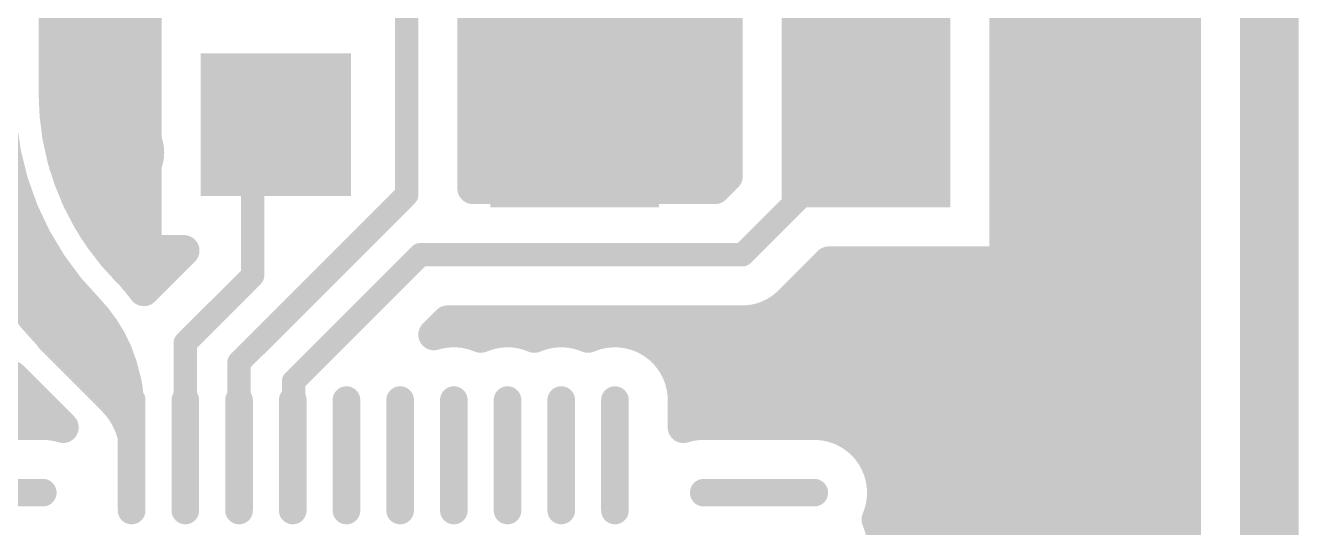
# Model space of a CAD drawing. Header units: inches. Extents: x 0 to 226, y 0 to 70.
# Drawn here: x 217.42 to 225.71, y 10.76 to 14.04 of the extents above; entities that cross this region are included whole.
import ezdxf

# ---------------------------------------------------------------- set-up
doc = ezdxf.new("R2010")
doc.units = ezdxf.units.IN
doc.layers.add('Keep-Out Layer', color=6, linetype='Continuous')
doc.layers.add('Top Layer', color=1, linetype='Continuous')

msp = doc.modelspace()

# ---------------------------------------------------------------- linework, layer by layer
at = {"layer": 'Keep-Out Layer'}
msp.add_lwpolyline([(225.52408032, -0.008415019999999999, 0.3809999999999999, 0.3809999999999999, 0), (225.52408032, 24.82168518, 0.3809999999999999, 0.3809999999999999, 0)], format="xyseb", dxfattribs=at)
at = {"layer": 'Top Layer'}
for points in [[(221.93124016, 12.99200602, 0.2032, 0.2032, 0), (221.93124016, 18.49805038, 0.2032, 0.2032, 0)], [(223.96324016, 0.53768498, 0.2032, 0.2032, 0), (223.96324016, 18.49805038, 0.2032, 0.2032, 0)], [(224.16644016, 0.53768498, 0.2032, 0.2032, 0), (224.16644016, 18.49805038, 0.2032, 0.2032, 0)], [(224.36964016, 0.53768498, 0.2032, 0.2032, 0), (224.36964016, 18.49805038, 0.2032, 0.2032, 0)], [(224.57284016, 0.53768498, 0.2032, 0.2032, 0), (224.57284016, 18.49805038, 0.2032, 0.2032, 0)], [(224.77604016, 0.53768498, 0.2032, 0.2032, 0), (224.77604016, 18.49805038, 0.2032, 0.2032, 0)], [(224.97798032, 0.53768498, 0.2032, 0.2032, 0), (224.97798032, 18.49805038, 0.2032, 0.2032, 0)], [(217.60462448, 13.59104724, 0.2032, 0.2032, 0), (217.60462448, 18.24406054, 0.2032, 0.2032, 0)], [(217.66404016, 13.1531487, 0.2032, 0.2032, 0), (217.66404016, 18.24406054, 0.2032, 0.2032, 0)], [(217.86724016, 12.69987554, 0.2032, 0.2032, 0), (217.86724016, 18.24406054, 0.2032, 0.2032, 0)], [(218.07044016, 12.44473254, 0.2032, 0.2032, 0), (218.07044016, 18.24406054, 0.2032, 0.2032, 0)], [(221.72804016, 12.97211528, 0.2032, 0.2032, 0), (221.72804016, 15.07214664, 0.2032, 0.2032, 0)], [(221.52484016, 12.97211528, 0.2032, 0.2032, 0), (221.52484016, 14.86894664, 0.2032, 0.2032, 0)], [(220.71204016, 12.97211528, 0.2032, 0.2032, 0), (220.71204016, 14.7900263, 0.2032, 0.2032, 0)], [(220.91524016, 12.97211528, 0.2032, 0.2032, 0), (220.91524016, 14.79303874, 0.2032, 0.2032, 0)], [(221.11844016, 12.97211528, 0.2032, 0.2032, 0), (221.11844016, 14.79303874, 0.2032, 0.2032, 0)], [(221.32164016, 12.97211528, 0.2032, 0.2032, 0), (221.32164016, 14.79303874, 0.2032, 0.2032, 0)], [(220.50884016, 12.97211528, 0.2032, 0.2032, 0), (220.50884016, 14.5868263, 0.2032, 0.2032, 0)], [(219.9018208, 12.93094188, 0.1524, 0.1524, 0), (219.9018208, 14.59046358, 0.1524, 0.1524, 0)], [(221.99052884, 13.0512947, 0.2032, 0.2032, 0), (221.99052884, 14.50424074, 0.2032, 0.2032, 0)], [(223.80173172, 12.49303826, 0.2032, 0.2032, 0), (223.80173172, 14.50424074, 0.2032, 0.2032, 0)], [(220.3336208, 12.97211528, 0.2032, 0.2032, 0), (220.3336208, 14.41160694, 0.2032, 0.2032, 0)], [(218.20254556, 12.56723928, 0.2032, 0.2032, 0), (218.20254556, 14.20843996, 0.2032, 0.2032, 0)], [(217.60462448, 13.93366784, 0.2032, 0.2032, 0), (218.20254556, 13.93366784, 0.2032, 0.2032, 0)], [(220.3336208, 13.93366784, 0.2032, 0.2032, 0), (221.99052884, 13.93366784, 0.2032, 0.2032, 0)], [(223.80173172, 13.93366784, 0.2032, 0.2032, 0), (224.97798032, 13.93366784, 0.2032, 0.2032, 0)], [(217.72674768, 12.06979552, 0.508, 0.508, -0.198912367379658), (217.09662448, 13.59104724, 0.508, 0.508, 0)], [(217.60462448, 13.73046784, 0.2032, 0.2032, 0), (218.20254556, 13.73046784, 0.2032, 0.2032, 0)], [(220.3336208, 13.73046784, 0.2032, 0.2032, 0), (221.99052884, 13.73046784, 0.2032, 0.2032, 0)], [(223.80173172, 13.73046784, 0.2032, 0.2032, 0), (224.97798032, 13.73046784, 0.2032, 0.2032, 0)], [(218.08595702, 12.42900486, 0.2032, 0.2032, -0.198912367379658), (217.60462448, 13.59104724, 0.2032, 0.2032, 0)], [(217.60586146, 13.52726784, 0.2032, 0.2032, 0), (218.20254556, 13.52726784, 0.2032, 0.2032, 0)], [(220.3336208, 13.52726784, 0.2032, 0.2032, 0), (221.99052884, 13.52726784, 0.2032, 0.2032, 0)], [(223.80173172, 13.52726784, 0.2032, 0.2032, 0), (224.97798032, 13.52726784, 0.2032, 0.2032, 0)], [(217.62645578, 13.32406784, 0.2032, 0.2032, 0), (218.20254556, 13.32406784, 0.2032, 0.2032, 0)], [(218.89722032, 13.10991282, 0.1524, 0.1524, 0), (219.14827392, 13.36096642, 0.1524, 0.1524, 0)], [(220.3336208, 13.32406784, 0.2032, 0.2032, 0), (221.99052884, 13.32406784, 0.2032, 0.2032, 0)], [(222.09020606, 12.54031528, 0.1524, 0.1524, 0), (222.89613028, 13.3462395, 0.1524, 0.1524, 0)], [(222.89613028, 13.3462395, 0.1524, 0.1524, 0), (222.89613536, 13.3462395, 0.1524, 0.1524, 0)], [(223.80173172, 13.32406784, 0.2032, 0.2032, 0), (224.97798032, 13.32406784, 0.2032, 0.2032, 0)], [(217.67332132, 13.12086784, 0.2032, 0.2032, 0), (218.20254556, 13.12086784, 0.2032, 0.2032, 0)], [(220.3336208, 13.12086784, 0.2032, 0.2032, 0), (221.99052884, 13.12086784, 0.2032, 0.2032, 0)], [(223.80173172, 13.12086784, 0.2032, 0.2032, 0), (224.97798032, 13.12086784, 0.2032, 0.2032, 0)], [(218.89722032, 12.40395792, 0.1524, 0.1524, 0), (218.89722032, 13.10991282, 0.1524, 0.1524, 0)], [(221.91134942, 12.97211528, 0.2032, 0.2032, 0), (221.99052884, 13.0512947, 0.2032, 0.2032, 0)], [(220.3336208, 12.97211528, 0.2032, 0.2032, 0), (221.91134942, 12.97211528, 0.2032, 0.2032, 0)], [(217.74891934, 12.91766784, 0.2032, 0.2032, 0), (218.20254556, 12.91766784, 0.2032, 0.2032, 0)], [(218.80920932, 11.8383304, 0.1524, 0.1524, 0), (219.9018208, 12.93094188, 0.1524, 0.1524, 0)], [(223.80173172, 12.91766784, 0.2032, 0.2032, 0), (224.97798032, 12.91766784, 0.2032, 0.2032, 0)], [(217.85793106, 12.71446784, 0.2032, 0.2032, 0), (218.20254556, 12.71446784, 0.2032, 0.2032, 0)], [(223.80173172, 12.71446784, 0.2032, 0.2032, 0), (224.97798032, 12.71446784, 0.2032, 0.2032, 0)], [(218.00914488, 12.51126784, 0.2032, 0.2032, 0), (218.3938736, 12.51126784, 0.2032, 0.2032, 0)], [(218.18922834, 12.30662258, 0.2032, 0.2032, 0), (218.44984504, 12.56723928, 0.2032, 0.2032, 0)], [(218.20254556, 12.56723928, 0.2032, 0.2032, 0), (218.44984504, 12.56723928, 0.2032, 0.2032, 0)], [(218.27364016, 12.3910344, 0.2032, 0.2032, 0), (218.27364016, 12.56723928, 0.2032, 0.2032, 0)], [(219.16448674, 11.71504388, 0.1524, 0.1524, 0), (219.98975814, 12.54031528, 0.1524, 0.1524, 0)], [(219.98975814, 12.54031528, 0.1524, 0.1524, 0), (222.09020606, 12.54031528, 0.1524, 0.1524, 0)], [(223.80173172, 12.51126784, 0.2032, 0.2032, 0), (224.97798032, 12.51126784, 0.2032, 0.2032, 0)], [(222.39602206, 12.23547464, 0.2032, 0.2032, 0), (222.65358568, 12.49303826, 0.2032, 0.2032, 0)], [(222.65358568, 12.49303826, 0.2032, 0.2032, 0), (223.80173172, 12.49303826, 0.2032, 0.2032, 0)], [(222.74404016, 11.39415298, 0.2032, 0.2032, 0), (222.74404016, 12.49303826, 0.2032, 0.2032, 0)], [(222.94724016, 11.20643428, 0.2032, 0.2032, 0), (222.94724016, 12.49303826, 0.2032, 0.2032, 0)], [(223.15044016, 0.53768498, 0.2032, 0.2032, 0), (223.15044016, 12.49303826, 0.2032, 0.2032, 0)], [(223.35364016, 0.53768498, 0.2032, 0.2032, 0), (223.35364016, 12.49303826, 0.2032, 0.2032, 0)], [(223.55684016, 0.53768498, 0.2032, 0.2032, 0), (223.55684016, 12.49303826, 0.2032, 0.2032, 0)], [(223.76004016, 0.53768498, 0.2032, 0.2032, 0), (223.76004016, 12.49303826, 0.2032, 0.2032, 0)], [(218.1161246, 12.39605852, 0.2032, 0.2032, -0.02282802646741167), (218.18922834, 12.30662258, 0.2032, 0.2032, 0)], [(218.45921002, 11.96594762, 0.1524, 0.1524, 0), (218.89722032, 12.40395792, 0.1524, 0.1524, 0)], [(222.54084016, 11.43475234, 0.2032, 0.2032, 0), (222.54084016, 12.38029274, 0.2032, 0.2032, 0)], [(222.46861526, 12.30806784, 0.2032, 0.2032, 0), (224.97798032, 12.30806784, 0.2032, 0.2032, 0)], [(217.83521584, 12.21265274, 0.1524, 0.1524, -0.1446166407313684), (218.08847924, 11.7470174, 0.1524, 0.1524, 0)], [(222.39602206, 12.23547464, 0.2032, 0.2032, -0.1993267855441518), (222.09020606, 12.10851528, 0.2032, 0.2032, 0)], [(222.39553438, 12.23498696, 0.2032, 0.2032, -0.198912367379658), (222.09020606, 12.10851528, 0.2032, 0.2032, 0)], [(222.33764016, 11.43475234, 0.2032, 0.2032, 0), (222.33764016, 12.18643994, 0.2032, 0.2032, 0)], [(220.07915344, 12.01905394, 0.2032, 0.2032, 0), (220.16861478, 12.10851528, 0.2032, 0.2032, 0)], [(220.16496734, 12.10486784, 0.2032, 0.2032, 0), (224.97798032, 12.10486784, 0.2032, 0.2032, 0)], [(220.16861478, 12.10851528, 0.2032, 0.2032, 0), (222.09020606, 12.10851528, 0.2032, 0.2032, 0)], [(220.30564016, 12.02789568, 0.2032, 0.2032, 0), (220.30564016, 12.10851528, 0.2032, 0.2032, 0)], [(220.71204016, 12.01142378, 0.2032, 0.2032, 0), (220.71204016, 12.10851528, 0.2032, 0.2032, 0)], [(221.11844016, 12.01563764, 0.2032, 0.2032, 0), (221.11844016, 12.10851528, 0.2032, 0.2032, 0)], [(221.52484016, 11.95062126, 0.2032, 0.2032, 0), (221.52484016, 12.10851528, 0.2032, 0.2032, 0)], [(221.72804016, 11.4209195, 0.2032, 0.2032, 0), (221.72804016, 12.10851528, 0.2032, 0.2032, 0)], [(221.93124016, 11.43475234, 0.2032, 0.2032, 0), (221.93124016, 12.10851528, 0.2032, 0.2032, 0)], [(222.13444016, 11.43475234, 0.2032, 0.2032, 0), (222.13444016, 12.11078604, 0.2032, 0.2032, 0)], [(220.07915344, 12.01905394, 0.2032, 0.2032, -0.176749268592899), (220.38420744, 12.00265316, 0.2032, 0.2032, 0)], [(220.38420744, 12.00265316, 0.2032, 0.2032, -0.2045827865795275), (220.7342042, 12.00265316, 0.2032, 0.2032, 0)], [(220.7342042, 12.00265316, 0.2032, 0.2032, -0.2045827865795275), (221.08420604, 12.00265316, 0.2032, 0.2032, 0)], [(221.08420604, 12.00265316, 0.2032, 0.2032, -0.5380189141260412), (221.70480424, 11.59285464, 0.2032, 0.2032, 0)], [(217.5630904, 11.98109364, 0.1524, 0.1524, 0), (217.96629, 11.57789404, 0.1524, 0.1524, 0)], [(217.7878423, 12.0087009, 0.1524, 0.1524, -0.198912367379658), (218.10921072, 11.23285282, 0.1524, 0.1524, 0)], [(218.45921002, 11.23285282, 0.1524, 0.1524, 0), (218.45921002, 11.96594762, 0.1524, 0.1524, 0)], [(217.97119728, 11.9419878, 0.1524, 0.1524, -0.1225278684369843), (218.08848178, 11.7470174, 0.1524, 0.1524, 0)], [(221.5804433, 11.90166784, 0.2032, 0.2032, 0), (224.97798032, 11.90166784, 0.2032, 0.2032, 0)], [(217.7772632, 11.87137326, 0.1524, 0.1524, 0), (217.89243188, 11.75620458, 0.1524, 0.1524, 0)], [(218.80920932, 11.23285282, 0.1524, 0.1524, 0), (218.80920932, 11.8383304, 0.1524, 0.1524, 0)], [(206.62967056, 11.69846784, 0.2032, 0.2032, 0), (217.37874228, 11.69846784, 0.2032, 0.2032, 0)], [(217.32960344, 11.74760668, 0.2032, 0.2032, 0), (217.66257204, 11.41463808, 0.2032, 0.2032, 0)], [(217.89243188, 11.75620712, 0.1524, 0.1524, -0.198912367379658), (218.10921072, 11.23285282, 0.1524, 0.1524, 0)], [(218.08847924, 11.7470174, 0.1524, 0.1524, -0.05277752630160443), (218.10921072, 11.5511707, 0.1524, 0.1524, 0)], [(218.08848178, 11.7470174, 0.1524, 0.1524, -0.07456712595385753), (218.10921072, 11.60879314, 0.1524, 0.1524, 0)], [(219.16448674, 11.23813094, 0.1524, 0.1524, 0), (219.16448674, 11.71504388, 0.1524, 0.1524, 0)], [(221.69210678, 11.69846784, 0.2032, 0.2032, 0), (224.97798032, 11.69846784, 0.2032, 0.2032, 0)], [(217.46084016, 11.43475234, 0.2032, 0.2032, 0), (217.46084016, 11.61636996, 0.2032, 0.2032, 0)], [(217.96629, 11.57789404, 0.1524, 0.1524, -0.198912367379658), (218.10921072, 11.23285282, 0.1524, 0.1524, 0)], [(218.10921072, 10.87285354, 0.17999964, 0.17999964, 0), (218.10921072, 11.5928521, 0.17999964, 0.17999964, 0)], [(218.10921072, 11.5511707, 0.1524, 0.1524, 0), (218.10921072, 11.60879314, 0.1524, 0.1524, 0)], [(218.10921072, 11.23285282, 0.1524, 0.1524, 0), (218.10921072, 11.5511707, 0.1524, 0.1524, 0)], [(218.45921002, 10.87285354, 0.17999964, 0.17999964, 0), (218.45921002, 11.5928521, 0.17999964, 0.17999964, 0)], [(218.80920932, 10.87285354, 0.17999964, 0.17999964, 0), (218.80920932, 11.5928521, 0.17999964, 0.17999964, 0)], [(219.15920862, 10.87285354, 0.17999964, 0.17999964, 0), (219.15920862, 11.5928521, 0.17999964, 0.17999964, 0)], [(219.50920792, 10.87285354, 0.17999964, 0.17999964, 0), (219.50920792, 11.5928521, 0.17999964, 0.17999964, 0)], [(219.85920722, 10.87285354, 0.17999964, 0.17999964, 0), (219.85920722, 11.5928521, 0.17999964, 0.17999964, 0)], [(220.20920652, 10.87285354, 0.17999964, 0.17999964, 0), (220.20920652, 11.5928521, 0.17999964, 0.17999964, 0)], [(220.55920582, 10.87285354, 0.17999964, 0.17999964, 0), (220.55920582, 11.5928521, 0.17999964, 0.17999964, 0)], [(220.90920512, 10.87285354, 0.17999964, 0.17999964, 0), (220.90920512, 11.5928521, 0.17999964, 0.17999964, 0)], [(221.25920442, 10.87285354, 0.17999964, 0.17999964, 0), (221.25920442, 11.5928521, 0.17999964, 0.17999964, 0)], [(221.70480424, 11.4143155, 0.2032, 0.2032, 0), (221.70480424, 11.59285464, 0.2032, 0.2032, 0)], [(216.00881106, 11.49526784, 0.2032, 0.2032, 0), (217.58194228, 11.49526784, 0.2032, 0.2032, 0)], [(217.2725398, 11.43475234, 0.2032, 0.2032, 0), (217.53020502, 11.43475234, 0.2032, 0.2032, 0)], [(217.53020502, 11.43475234, 0.2032, 0.2032, -0.07554437302422545), (217.66257204, 11.41463808, 0.2032, 0.2032, 0)], [(221.70480424, 11.49526784, 0.2032, 0.2032, 0), (224.97798032, 11.49526784, 0.2032, 0.2032, 0)], [(221.70480424, 11.4143155, 0.2032, 0.2032, -0.07615422015174254), (221.8382025, 11.43475234, 0.2032, 0.2032, 0)], [(221.8382025, 11.43475234, 0.2032, 0.2032, 0), (222.55820614, 11.43475234, 0.2032, 0.2032, 0)], [(222.55820614, 11.43475234, 0.2032, 0.2032, -0.4142135623730951), (223.00380596, 10.98915252, 0.2032, 0.2032, 0)], [(222.88501016, 11.29206784, 0.2032, 0.2032, 0), (224.97798032, 11.29206784, 0.2032, 0.2032, 0)], [(219.15920862, 11.23285282, 0.1524, 0.1524, 0), (219.16448674, 11.23813094, 0.1524, 0.1524, 0)], [(222.9925055, 11.08886784, 0.2032, 0.2032, 0), (224.97798032, 11.08886784, 0.2032, 0.2032, 0)], [(217.53020248, 10.98915252, 0.17999964, 0.17999964, 0), (216.81020392, 10.98915252, 0.17999964, 0.17999964, 0)], [(221.83820504, 10.98915252, 0.17999964, 0.17999964, 0), (222.5582036, 10.98915252, 0.17999964, 0.17999964, 0)], [(223.00380596, 10.98915252, 0.2032, 0.2032, -0.1012428938695137), (222.96800466, 10.8141516, 0.2032, 0.2032, 0)], [(222.99162412, 10.88566784, 0.2032, 0.2032, 0), (224.97798032, 10.88566784, 0.2032, 0.2032, 0)], [(222.96800466, 10.8141516, 0.2032, 0.2032, -0.1012428938695139), (223.00380596, 10.63915322, 0.2032, 0.2032, 0)], [(223.00169522, 10.68246784, 0.2032, 0.2032, 0), (224.97798032, 10.68246784, 0.2032, 0.2032, 0)]]:
    msp.add_lwpolyline(points, format="xyseb", dxfattribs=at)
for points in [[(217.8134328, 14.02776214, 0.3048, 0.3048, 1), (218.1182328, 14.02776214, 0.3048, 0.3048, 1)], [(218.15174556, 14.13686784, 0.1016, 0.1016, 1), (218.25334556, 14.13686784, 0.1016, 0.1016, 1)], [(221.93972884, 14.13686784, 0.1016, 0.1016, 1), (222.04132884, 14.13686784, 0.1016, 0.1016, 1)], [(224.92718032, 14.13686784, 0.1016, 0.1016, 1), (225.02878032, 14.13686784, 0.1016, 0.1016, 1)], [(217.55382448, 13.93366784, 0.1016, 0.1016, 1), (217.65542448, 13.93366784, 0.1016, 0.1016, 1)], [(218.15174556, 13.93366784, 0.1016, 0.1016, 1), (218.25334556, 13.93366784, 0.1016, 0.1016, 1)], [(220.2828208, 13.93366784, 0.1016, 0.1016, 1), (220.3844208, 13.93366784, 0.1016, 0.1016, 1)], [(221.93972884, 13.93366784, 0.1016, 0.1016, 1), (222.04132884, 13.93366784, 0.1016, 0.1016, 1)], [(223.75093172, 13.93366784, 0.1016, 0.1016, 1), (223.85253172, 13.93366784, 0.1016, 0.1016, 1)], [(224.92718032, 13.93366784, 0.1016, 0.1016, 1), (225.02878032, 13.93366784, 0.1016, 0.1016, 1)], [(217.55382448, 13.73046784, 0.1016, 0.1016, 1), (217.65542448, 13.73046784, 0.1016, 0.1016, 1)], [(218.15174556, 13.73046784, 0.1016, 0.1016, 1), (218.25334556, 13.73046784, 0.1016, 0.1016, 1)], [(220.2828208, 13.73046784, 0.1016, 0.1016, 1), (220.3844208, 13.73046784, 0.1016, 0.1016, 1)], [(221.93972884, 13.73046784, 0.1016, 0.1016, 1), (222.04132884, 13.73046784, 0.1016, 0.1016, 1)], [(223.75093172, 13.73046784, 0.1016, 0.1016, 1), (223.85253172, 13.73046784, 0.1016, 0.1016, 1)], [(224.92718032, 13.73046784, 0.1016, 0.1016, 1), (225.02878032, 13.73046784, 0.1016, 0.1016, 1)], [(217.55382448, 13.59104724, 0.1016, 0.1016, 1), (217.65542448, 13.59104724, 0.1016, 0.1016, 1)], [(217.55382448, 13.59104724, 0.1016, 0.1016, 1), (217.65542448, 13.59104724, 0.1016, 0.1016, 1)], [(217.55506146, 13.52726784, 0.1016, 0.1016, 1), (217.65666146, 13.52726784, 0.1016, 0.1016, 1)], [(218.15174556, 13.52726784, 0.1016, 0.1016, 1), (218.25334556, 13.52726784, 0.1016, 0.1016, 1)], [(220.2828208, 13.52726784, 0.1016, 0.1016, 1), (220.3844208, 13.52726784, 0.1016, 0.1016, 1)], [(221.93972884, 13.52726784, 0.1016, 0.1016, 1), (222.04132884, 13.52726784, 0.1016, 0.1016, 1)], [(223.75093172, 13.52726784, 0.1016, 0.1016, 1), (223.85253172, 13.52726784, 0.1016, 0.1016, 1)], [(224.92718032, 13.52726784, 0.1016, 0.1016, 1), (225.02878032, 13.52726784, 0.1016, 0.1016, 1)], [(223.93054528, 13.29599322, 0.3048, 0.3048, 1), (224.23534528, 13.29599322, 0.3048, 0.3048, 1)], [(217.8642328, 13.20684684, 0.3048, 0.3048, 1), (218.1690328, 13.20684684, 0.3048, 0.3048, 1)], [(217.57565578, 13.32406784, 0.1016, 0.1016, 1), (217.67725578, 13.32406784, 0.1016, 0.1016, 1)], [(218.15174556, 13.32406784, 0.1016, 0.1016, 1), (218.25334556, 13.32406784, 0.1016, 0.1016, 1)], [(219.11017392, 13.36096642, 0.0762, 0.0762, 1), (219.18637392, 13.36096642, 0.0762, 0.0762, 1)], [(220.2828208, 13.32406784, 0.1016, 0.1016, 1), (220.3844208, 13.32406784, 0.1016, 0.1016, 1)], [(221.93972884, 13.32406784, 0.1016, 0.1016, 1), (222.04132884, 13.32406784, 0.1016, 0.1016, 1)], [(222.85803028, 13.3462395, 0.0762, 0.0762, 1), (222.93423028, 13.3462395, 0.0762, 0.0762, 1)], [(222.85803028, 13.3462395, 0.0762, 0.0762, 1), (222.93423028, 13.3462395, 0.0762, 0.0762, 1)], [(222.85803536, 13.3462395, 0.0762, 0.0762, 1), (222.93423536, 13.3462395, 0.0762, 0.0762, 1)], [(223.75093172, 13.32406784, 0.1016, 0.1016, 1), (223.85253172, 13.32406784, 0.1016, 0.1016, 1)], [(224.92718032, 13.32406784, 0.1016, 0.1016, 1), (225.02878032, 13.32406784, 0.1016, 0.1016, 1)], [(217.61324016, 13.1531487, 0.1016, 0.1016, 1), (217.71484016, 13.1531487, 0.1016, 0.1016, 1)], [(217.62252132, 13.12086784, 0.1016, 0.1016, 1), (217.72412132, 13.12086784, 0.1016, 0.1016, 1)], [(218.15174556, 13.12086784, 0.1016, 0.1016, 1), (218.25334556, 13.12086784, 0.1016, 0.1016, 1)], [(220.2828208, 13.12086784, 0.1016, 0.1016, 1), (220.3844208, 13.12086784, 0.1016, 0.1016, 1)], [(221.93972884, 13.12086784, 0.1016, 0.1016, 1), (222.04132884, 13.12086784, 0.1016, 0.1016, 1)], [(223.75093172, 13.12086784, 0.1016, 0.1016, 1), (223.85253172, 13.12086784, 0.1016, 0.1016, 1)], [(224.92718032, 13.12086784, 0.1016, 0.1016, 1), (225.02878032, 13.12086784, 0.1016, 0.1016, 1)], [(218.85912032, 13.10991282, 0.0762, 0.0762, 1), (218.93532032, 13.10991282, 0.0762, 0.0762, 1)], [(218.85912032, 13.10991282, 0.0762, 0.0762, 1), (218.93532032, 13.10991282, 0.0762, 0.0762, 1)], [(221.93972884, 13.0512947, 0.1016, 0.1016, 1), (222.04132884, 13.0512947, 0.1016, 0.1016, 1)], [(221.93972884, 13.0512947, 0.1016, 0.1016, 1), (222.04132884, 13.0512947, 0.1016, 0.1016, 1)], [(220.2828208, 12.97211528, 0.1016, 0.1016, 1), (220.3844208, 12.97211528, 0.1016, 0.1016, 1)], [(220.2828208, 12.97211528, 0.1016, 0.1016, 1), (220.3844208, 12.97211528, 0.1016, 0.1016, 1)], [(220.45804016, 12.97211528, 0.1016, 0.1016, 1), (220.55964016, 12.97211528, 0.1016, 0.1016, 1)], [(220.66124016, 12.97211528, 0.1016, 0.1016, 1), (220.76284016, 12.97211528, 0.1016, 0.1016, 1)], [(220.86444016, 12.97211528, 0.1016, 0.1016, 1), (220.96604016, 12.97211528, 0.1016, 0.1016, 1)], [(221.06764016, 12.97211528, 0.1016, 0.1016, 1), (221.16924016, 12.97211528, 0.1016, 0.1016, 1)], [(221.27084016, 12.97211528, 0.1016, 0.1016, 1), (221.37244016, 12.97211528, 0.1016, 0.1016, 1)], [(221.47404016, 12.97211528, 0.1016, 0.1016, 1), (221.57564016, 12.97211528, 0.1016, 0.1016, 1)], [(221.67724016, 12.97211528, 0.1016, 0.1016, 1), (221.77884016, 12.97211528, 0.1016, 0.1016, 1)], [(221.86054942, 12.97211528, 0.1016, 0.1016, 1), (221.96214942, 12.97211528, 0.1016, 0.1016, 1)], [(221.86054942, 12.97211528, 0.1016, 0.1016, 1), (221.96214942, 12.97211528, 0.1016, 0.1016, 1)], [(221.88044016, 12.99200602, 0.1016, 0.1016, 1), (221.98204016, 12.99200602, 0.1016, 0.1016, 1)], [(217.69811934, 12.91766784, 0.1016, 0.1016, 1), (217.79971934, 12.91766784, 0.1016, 0.1016, 1)], [(218.15174556, 12.91766784, 0.1016, 0.1016, 1), (218.25334556, 12.91766784, 0.1016, 0.1016, 1)], [(219.8637208, 12.93094188, 0.0762, 0.0762, 1), (219.9399208, 12.93094188, 0.0762, 0.0762, 1)], [(219.8637208, 12.93094188, 0.0762, 0.0762, 1), (219.9399208, 12.93094188, 0.0762, 0.0762, 1)], [(223.75093172, 12.91766784, 0.1016, 0.1016, 1), (223.85253172, 12.91766784, 0.1016, 0.1016, 1)], [(224.92718032, 12.91766784, 0.1016, 0.1016, 1), (225.02878032, 12.91766784, 0.1016, 0.1016, 1)], [(217.80713106, 12.71446784, 0.1016, 0.1016, 1), (217.90873106, 12.71446784, 0.1016, 0.1016, 1)], [(217.81644016, 12.69987554, 0.1016, 0.1016, 1), (217.91804016, 12.69987554, 0.1016, 0.1016, 1)], [(218.15174556, 12.71446784, 0.1016, 0.1016, 1), (218.25334556, 12.71446784, 0.1016, 0.1016, 1)], [(223.75093172, 12.71446784, 0.1016, 0.1016, 1), (223.85253172, 12.71446784, 0.1016, 0.1016, 1)], [(224.92718032, 12.71446784, 0.1016, 0.1016, 1), (225.02878032, 12.71446784, 0.1016, 0.1016, 1)], [(217.95834488, 12.51126784, 0.1016, 0.1016, 1), (218.05994488, 12.51126784, 0.1016, 0.1016, 1)], [(218.15174556, 12.56723928, 0.1016, 0.1016, 1), (218.25334556, 12.56723928, 0.1016, 0.1016, 1)], [(218.15174556, 12.56723928, 0.1016, 0.1016, 1), (218.25334556, 12.56723928, 0.1016, 0.1016, 1)], [(218.22284016, 12.56723928, 0.1016, 0.1016, 1), (218.32444016, 12.56723928, 0.1016, 0.1016, 1)], [(218.3430736, 12.51126784, 0.1016, 0.1016, 1), (218.4446736, 12.51126784, 0.1016, 0.1016, 1)], [(218.39904504, 12.56723928, 0.1016, 0.1016, 1), (218.50064504, 12.56723928, 0.1016, 0.1016, 1)], [(218.39904504, 12.56723928, 0.1016, 0.1016, 1), (218.50064504, 12.56723928, 0.1016, 0.1016, 1)], [(219.95165814, 12.54031528, 0.0762, 0.0762, 1), (220.02785814, 12.54031528, 0.0762, 0.0762, 1)], [(219.95165814, 12.54031528, 0.0762, 0.0762, 1), (220.02785814, 12.54031528, 0.0762, 0.0762, 1)], [(222.05210606, 12.54031528, 0.0762, 0.0762, 1), (222.12830606, 12.54031528, 0.0762, 0.0762, 1)], [(222.05210606, 12.54031528, 0.0762, 0.0762, 1), (222.12830606, 12.54031528, 0.0762, 0.0762, 1)], [(223.75093172, 12.51126784, 0.1016, 0.1016, 1), (223.85253172, 12.51126784, 0.1016, 0.1016, 1)], [(224.92718032, 12.51126784, 0.1016, 0.1016, 1), (225.02878032, 12.51126784, 0.1016, 0.1016, 1)], [(218.01964016, 12.44473254, 0.1016, 0.1016, 1), (218.12124016, 12.44473254, 0.1016, 0.1016, 1)], [(218.03515702, 12.42900486, 0.1016, 0.1016, 1), (218.13675702, 12.42900486, 0.1016, 0.1016, 1)], [(222.60278568, 12.49303826, 0.1016, 0.1016, 1), (222.70438568, 12.49303826, 0.1016, 0.1016, 1)], [(222.60278568, 12.49303826, 0.1016, 0.1016, 1), (222.70438568, 12.49303826, 0.1016, 0.1016, 1)], [(222.69324016, 12.49303826, 0.1016, 0.1016, 1), (222.79484016, 12.49303826, 0.1016, 0.1016, 1)], [(222.89644016, 12.49303826, 0.1016, 0.1016, 1), (222.99804016, 12.49303826, 0.1016, 0.1016, 1)], [(223.09964016, 12.49303826, 0.1016, 0.1016, 1), (223.20124016, 12.49303826, 0.1016, 0.1016, 1)], [(223.30284016, 12.49303826, 0.1016, 0.1016, 1), (223.40444016, 12.49303826, 0.1016, 0.1016, 1)], [(223.50604016, 12.49303826, 0.1016, 0.1016, 1), (223.60764016, 12.49303826, 0.1016, 0.1016, 1)], [(223.70924016, 12.49303826, 0.1016, 0.1016, 1), (223.81084016, 12.49303826, 0.1016, 0.1016, 1)], [(223.75093172, 12.49303826, 0.1016, 0.1016, 1), (223.85253172, 12.49303826, 0.1016, 0.1016, 1)], [(223.75093172, 12.49303826, 0.1016, 0.1016, 1), (223.85253172, 12.49303826, 0.1016, 0.1016, 1)], [(218.0653246, 12.39605852, 0.1016, 0.1016, 1), (218.1669246, 12.39605852, 0.1016, 0.1016, 1)], [(218.22284016, 12.3910344, 0.1016, 0.1016, 1), (218.32444016, 12.3910344, 0.1016, 0.1016, 1)], [(218.85912032, 12.40395792, 0.0762, 0.0762, 1), (218.93532032, 12.40395792, 0.0762, 0.0762, 1)], [(218.85912032, 12.40395792, 0.0762, 0.0762, 1), (218.93532032, 12.40395792, 0.0762, 0.0762, 1)], [(222.49004016, 12.38029274, 0.1016, 0.1016, 1), (222.59164016, 12.38029274, 0.1016, 0.1016, 1)], [(218.13842834, 12.30662258, 0.1016, 0.1016, 1), (218.24002834, 12.30662258, 0.1016, 0.1016, 1)], [(218.13842834, 12.30662258, 0.1016, 0.1016, 1), (218.24002834, 12.30662258, 0.1016, 0.1016, 1)], [(222.41781526, 12.30806784, 0.1016, 0.1016, 1), (222.51941526, 12.30806784, 0.1016, 0.1016, 1)], [(224.92718032, 12.30806784, 0.1016, 0.1016, 1), (225.02878032, 12.30806784, 0.1016, 0.1016, 1)], [(217.59974768, 12.06979552, 0.254, 0.254, 1), (217.85374768, 12.06979552, 0.254, 0.254, 1)], [(217.79711584, 12.21265274, 0.0762, 0.0762, 1), (217.87331584, 12.21265274, 0.0762, 0.0762, 1)], [(222.28684016, 12.18643994, 0.1016, 0.1016, 1), (222.38844016, 12.18643994, 0.1016, 0.1016, 1)], [(222.34473438, 12.23498696, 0.1016, 0.1016, 1), (222.44633438, 12.23498696, 0.1016, 0.1016, 1)], [(222.34522206, 12.23547464, 0.1016, 0.1016, 1), (222.44682206, 12.23547464, 0.1016, 0.1016, 1)], [(222.34522206, 12.23547464, 0.1016, 0.1016, 1), (222.44682206, 12.23547464, 0.1016, 0.1016, 1)], [(224.32601312, 11.99596788, 0.3048, 0.3048, 1), (224.63081312, 11.99596788, 0.3048, 0.3048, 1)], [(220.11416734, 12.10486784, 0.1016, 0.1016, 1), (220.21576734, 12.10486784, 0.1016, 0.1016, 1)], [(220.11781478, 12.10851528, 0.1016, 0.1016, 1), (220.21941478, 12.10851528, 0.1016, 0.1016, 1)], [(220.11781478, 12.10851528, 0.1016, 0.1016, 1), (220.21941478, 12.10851528, 0.1016, 0.1016, 1)], [(220.25484016, 12.10851528, 0.1016, 0.1016, 1), (220.35644016, 12.10851528, 0.1016, 0.1016, 1)], [(220.66124016, 12.10851528, 0.1016, 0.1016, 1), (220.76284016, 12.10851528, 0.1016, 0.1016, 1)], [(221.06764016, 12.10851528, 0.1016, 0.1016, 1), (221.16924016, 12.10851528, 0.1016, 0.1016, 1)], [(221.47404016, 12.10851528, 0.1016, 0.1016, 1), (221.57564016, 12.10851528, 0.1016, 0.1016, 1)], [(221.67724016, 12.10851528, 0.1016, 0.1016, 1), (221.77884016, 12.10851528, 0.1016, 0.1016, 1)], [(221.88044016, 12.10851528, 0.1016, 0.1016, 1), (221.98204016, 12.10851528, 0.1016, 0.1016, 1)], [(222.03940606, 12.10851528, 0.1016, 0.1016, 1), (222.14100606, 12.10851528, 0.1016, 0.1016, 1)], [(222.03940606, 12.10851528, 0.1016, 0.1016, 1), (222.14100606, 12.10851528, 0.1016, 0.1016, 1)], [(222.03940606, 12.10851528, 0.1016, 0.1016, 1), (222.14100606, 12.10851528, 0.1016, 0.1016, 1)], [(222.08364016, 12.11078604, 0.1016, 0.1016, 1), (222.18524016, 12.11078604, 0.1016, 0.1016, 1)], [(224.92718032, 12.10486784, 0.1016, 0.1016, 1), (225.02878032, 12.10486784, 0.1016, 0.1016, 1)], [(220.02835344, 12.01905394, 0.1016, 0.1016, 1), (220.12995344, 12.01905394, 0.1016, 0.1016, 1)], [(220.02835344, 12.01905394, 0.1016, 0.1016, 1), (220.12995344, 12.01905394, 0.1016, 0.1016, 1)], [(220.25484016, 12.02789568, 0.1016, 0.1016, 1), (220.35644016, 12.02789568, 0.1016, 0.1016, 1)], [(221.06764016, 12.01563764, 0.1016, 0.1016, 1), (221.16924016, 12.01563764, 0.1016, 0.1016, 1)], [(222.25967232, 11.8802531, 0.3048, 0.3048, 1), (222.56447232, 11.8802531, 0.3048, 0.3048, 1)], [(223.32216448, 11.83378634, 0.3048, 0.3048, 1), (223.62696448, 11.83378634, 0.3048, 0.3048, 1)], [(217.5249904, 11.98109364, 0.0762, 0.0762, 1), (217.6011904, 11.98109364, 0.0762, 0.0762, 1)], [(217.7497423, 12.0087009, 0.0762, 0.0762, 1), (217.8259423, 12.0087009, 0.0762, 0.0762, 1)], [(218.42111002, 11.96594762, 0.0762, 0.0762, 1), (218.49731002, 11.96594762, 0.0762, 0.0762, 1)], [(218.42111002, 11.96594762, 0.0762, 0.0762, 1), (218.49731002, 11.96594762, 0.0762, 0.0762, 1)], [(220.33340744, 12.00265316, 0.1016, 0.1016, 1), (220.43500744, 12.00265316, 0.1016, 0.1016, 1)], [(220.33340744, 12.00265316, 0.1016, 0.1016, 1), (220.43500744, 12.00265316, 0.1016, 0.1016, 1)], [(220.66124016, 12.01142378, 0.1016, 0.1016, 1), (220.76284016, 12.01142378, 0.1016, 0.1016, 1)], [(220.6834042, 12.00265316, 0.1016, 0.1016, 1), (220.7850042, 12.00265316, 0.1016, 0.1016, 1)], [(220.6834042, 12.00265316, 0.1016, 0.1016, 1), (220.7850042, 12.00265316, 0.1016, 0.1016, 1)], [(221.03340604, 12.00265316, 0.1016, 0.1016, 1), (221.13500604, 12.00265316, 0.1016, 0.1016, 1)], [(221.03340604, 12.00265316, 0.1016, 0.1016, 1), (221.13500604, 12.00265316, 0.1016, 0.1016, 1)], [(221.47404016, 11.95062126, 0.1016, 0.1016, 1), (221.57564016, 11.95062126, 0.1016, 0.1016, 1)], [(217.93309728, 11.9419878, 0.0762, 0.0762, 1), (218.00929728, 11.9419878, 0.0762, 0.0762, 1)], [(221.5296433, 11.90166784, 0.1016, 0.1016, 1), (221.6312433, 11.90166784, 0.1016, 0.1016, 1)], [(224.92718032, 11.90166784, 0.1016, 0.1016, 1), (225.02878032, 11.90166784, 0.1016, 0.1016, 1)], [(217.7391632, 11.87137326, 0.0762, 0.0762, 1), (217.8153632, 11.87137326, 0.0762, 0.0762, 1)], [(218.77110932, 11.8383304, 0.0762, 0.0762, 1), (218.84730932, 11.8383304, 0.0762, 0.0762, 1)], [(218.77110932, 11.8383304, 0.0762, 0.0762, 1), (218.84730932, 11.8383304, 0.0762, 0.0762, 1)], [(217.27880344, 11.74760668, 0.1016, 0.1016, 1), (217.38040344, 11.74760668, 0.1016, 0.1016, 1)], [(217.32794228, 11.69846784, 0.1016, 0.1016, 1), (217.42954228, 11.69846784, 0.1016, 0.1016, 1)], [(217.85433188, 11.75620712, 0.0762, 0.0762, 1), (217.93053188, 11.75620712, 0.0762, 0.0762, 1)], [(217.85433188, 11.75620458, 0.0762, 0.0762, 1), (217.93053188, 11.75620458, 0.0762, 0.0762, 1)], [(218.05037924, 11.7470174, 0.0762, 0.0762, 1), (218.12657924, 11.7470174, 0.0762, 0.0762, 1)], [(218.05037924, 11.7470174, 0.0762, 0.0762, 1), (218.12657924, 11.7470174, 0.0762, 0.0762, 1)], [(218.05038178, 11.7470174, 0.0762, 0.0762, 1), (218.12658178, 11.7470174, 0.0762, 0.0762, 1)], [(218.05038178, 11.7470174, 0.0762, 0.0762, 1), (218.12658178, 11.7470174, 0.0762, 0.0762, 1)], [(219.12638674, 11.71504388, 0.0762, 0.0762, 1), (219.20258674, 11.71504388, 0.0762, 0.0762, 1)], [(219.12638674, 11.71504388, 0.0762, 0.0762, 1), (219.20258674, 11.71504388, 0.0762, 0.0762, 1)], [(221.64130678, 11.69846784, 0.1016, 0.1016, 1), (221.74290678, 11.69846784, 0.1016, 0.1016, 1)], [(224.92718032, 11.69846784, 0.1016, 0.1016, 1), (225.02878032, 11.69846784, 0.1016, 0.1016, 1)], [(217.41004016, 11.61636996, 0.1016, 0.1016, 1), (217.51164016, 11.61636996, 0.1016, 0.1016, 1)], [(217.92819, 11.57789404, 0.0762, 0.0762, 1), (218.00439, 11.57789404, 0.0762, 0.0762, 1)], [(217.92819, 11.57789404, 0.0762, 0.0762, 1), (218.00439, 11.57789404, 0.0762, 0.0762, 1)], [(218.06421208, 11.5928521, 0.08999982, 0.08999982, 1), (218.15420936, 11.5928521, 0.08999982, 0.08999982, 1)], [(218.07111072, 11.60879314, 0.0762, 0.0762, 1), (218.14731072, 11.60879314, 0.0762, 0.0762, 1)], [(218.07111072, 11.60879314, 0.0762, 0.0762, 1), (218.14731072, 11.60879314, 0.0762, 0.0762, 1)], [(218.07111072, 11.5511707, 0.0762, 0.0762, 1), (218.14731072, 11.5511707, 0.0762, 0.0762, 1)], [(218.07111072, 11.5511707, 0.0762, 0.0762, 1), (218.14731072, 11.5511707, 0.0762, 0.0762, 1)], [(218.07111072, 11.5511707, 0.0762, 0.0762, 1), (218.14731072, 11.5511707, 0.0762, 0.0762, 1)], [(218.41421138, 11.5928521, 0.08999982, 0.08999982, 1), (218.50420866, 11.5928521, 0.08999982, 0.08999982, 1)], [(218.76421068, 11.5928521, 0.08999982, 0.08999982, 1), (218.85420796, 11.5928521, 0.08999982, 0.08999982, 1)], [(219.11420998, 11.5928521, 0.08999982, 0.08999982, 1), (219.20420726, 11.5928521, 0.08999982, 0.08999982, 1)], [(219.46420928, 11.5928521, 0.08999982, 0.08999982, 1), (219.55420656, 11.5928521, 0.08999982, 0.08999982, 1)], [(219.81420858, 11.5928521, 0.08999982, 0.08999982, 1), (219.90420586, 11.5928521, 0.08999982, 0.08999982, 1)], [(220.16420788, 11.5928521, 0.08999982, 0.08999982, 1), (220.25420516, 11.5928521, 0.08999982, 0.08999982, 1)], [(220.51420718, 11.5928521, 0.08999982, 0.08999982, 1), (220.60420446, 11.5928521, 0.08999982, 0.08999982, 1)], [(220.86420648, 11.5928521, 0.08999982, 0.08999982, 1), (220.95420376, 11.5928521, 0.08999982, 0.08999982, 1)], [(221.21420578, 11.5928521, 0.08999982, 0.08999982, 1), (221.30420306, 11.5928521, 0.08999982, 0.08999982, 1)], [(221.65400424, 11.59285464, 0.1016, 0.1016, 1), (221.75560424, 11.59285464, 0.1016, 0.1016, 1)], [(221.65400424, 11.59285464, 0.1016, 0.1016, 1), (221.75560424, 11.59285464, 0.1016, 0.1016, 1)], [(217.41004016, 11.43475234, 0.1016, 0.1016, 1), (217.51164016, 11.43475234, 0.1016, 0.1016, 1)], [(217.47940502, 11.43475234, 0.1016, 0.1016, 1), (217.58100502, 11.43475234, 0.1016, 0.1016, 1)], [(217.47940502, 11.43475234, 0.1016, 0.1016, 1), (217.58100502, 11.43475234, 0.1016, 0.1016, 1)], [(217.53114228, 11.49526784, 0.1016, 0.1016, 1), (217.63274228, 11.49526784, 0.1016, 0.1016, 1)], [(221.65400424, 11.49526784, 0.1016, 0.1016, 1), (221.75560424, 11.49526784, 0.1016, 0.1016, 1)], [(221.7874025, 11.43475234, 0.1016, 0.1016, 1), (221.8890025, 11.43475234, 0.1016, 0.1016, 1)], [(221.7874025, 11.43475234, 0.1016, 0.1016, 1), (221.8890025, 11.43475234, 0.1016, 0.1016, 1)], [(221.88044016, 11.43475234, 0.1016, 0.1016, 1), (221.98204016, 11.43475234, 0.1016, 0.1016, 1)], [(222.08364016, 11.43475234, 0.1016, 0.1016, 1), (222.18524016, 11.43475234, 0.1016, 0.1016, 1)], [(222.28684016, 11.43475234, 0.1016, 0.1016, 1), (222.38844016, 11.43475234, 0.1016, 0.1016, 1)], [(222.49004016, 11.43475234, 0.1016, 0.1016, 1), (222.59164016, 11.43475234, 0.1016, 0.1016, 1)], [(222.50740614, 11.43475234, 0.1016, 0.1016, 1), (222.60900614, 11.43475234, 0.1016, 0.1016, 1)], [(222.50740614, 11.43475234, 0.1016, 0.1016, 1), (222.60900614, 11.43475234, 0.1016, 0.1016, 1)], [(224.92718032, 11.49526784, 0.1016, 0.1016, 1), (225.02878032, 11.49526784, 0.1016, 0.1016, 1)], [(217.61177204, 11.41463808, 0.1016, 0.1016, 1), (217.71337204, 11.41463808, 0.1016, 0.1016, 1)], [(217.61177204, 11.41463808, 0.1016, 0.1016, 1), (217.71337204, 11.41463808, 0.1016, 0.1016, 1)], [(221.65400424, 11.4143155, 0.1016, 0.1016, 1), (221.75560424, 11.4143155, 0.1016, 0.1016, 1)], [(221.65400424, 11.4143155, 0.1016, 0.1016, 1), (221.75560424, 11.4143155, 0.1016, 0.1016, 1)], [(221.67724016, 11.4209195, 0.1016, 0.1016, 1), (221.77884016, 11.4209195, 0.1016, 0.1016, 1)], [(222.69324016, 11.39415298, 0.1016, 0.1016, 1), (222.79484016, 11.39415298, 0.1016, 0.1016, 1)], [(222.83421016, 11.29206784, 0.1016, 0.1016, 1), (222.93581016, 11.29206784, 0.1016, 0.1016, 1)], [(224.92718032, 11.29206784, 0.1016, 0.1016, 1), (225.02878032, 11.29206784, 0.1016, 0.1016, 1)], [(218.07111072, 11.23285282, 0.0762, 0.0762, 1), (218.14731072, 11.23285282, 0.0762, 0.0762, 1)], [(218.07111072, 11.23285282, 0.0762, 0.0762, 1), (218.14731072, 11.23285282, 0.0762, 0.0762, 1)], [(218.07111072, 11.23285282, 0.0762, 0.0762, 1), (218.14731072, 11.23285282, 0.0762, 0.0762, 1)], [(218.07111072, 11.23285282, 0.0762, 0.0762, 1), (218.14731072, 11.23285282, 0.0762, 0.0762, 1)], [(218.42111002, 11.23285282, 0.0762, 0.0762, 1), (218.49731002, 11.23285282, 0.0762, 0.0762, 1)], [(218.77110932, 11.23285282, 0.0762, 0.0762, 1), (218.84730932, 11.23285282, 0.0762, 0.0762, 1)], [(219.12110862, 11.23285282, 0.0762, 0.0762, 1), (219.19730862, 11.23285282, 0.0762, 0.0762, 1)], [(219.12638674, 11.23813094, 0.0762, 0.0762, 1), (219.20258674, 11.23813094, 0.0762, 0.0762, 1)], [(219.12638674, 11.23813094, 0.0762, 0.0762, 1), (219.20258674, 11.23813094, 0.0762, 0.0762, 1)], [(222.89644016, 11.20643428, 0.1016, 0.1016, 1), (222.99804016, 11.20643428, 0.1016, 0.1016, 1)], [(222.9417055, 11.08886784, 0.1016, 0.1016, 1), (223.0433055, 11.08886784, 0.1016, 0.1016, 1)], [(224.92718032, 11.08886784, 0.1016, 0.1016, 1), (225.02878032, 11.08886784, 0.1016, 0.1016, 1)], [(217.48520384, 10.98915252, 0.08999982, 0.08999982, 1), (217.57520112, 10.98915252, 0.08999982, 0.08999982, 1)], [(221.7932064, 10.98915252, 0.08999982, 0.08999982, 1), (221.88320368, 10.98915252, 0.08999982, 0.08999982, 1)], [(222.51320496, 10.98915252, 0.08999982, 0.08999982, 1), (222.60320224, 10.98915252, 0.08999982, 0.08999982, 1)], [(222.95300596, 10.98915252, 0.1016, 0.1016, 1), (223.05460596, 10.98915252, 0.1016, 0.1016, 1)], [(222.95300596, 10.98915252, 0.1016, 0.1016, 1), (223.05460596, 10.98915252, 0.1016, 0.1016, 1)], [(224.25989184, 10.80576706, 0.3048, 0.3048, 1), (224.56469184, 10.80576706, 0.3048, 0.3048, 1)], [(218.06421208, 10.87285354, 0.08999982, 0.08999982, 1), (218.15420936, 10.87285354, 0.08999982, 0.08999982, 1)], [(218.41421138, 10.87285354, 0.08999982, 0.08999982, 1), (218.50420866, 10.87285354, 0.08999982, 0.08999982, 1)], [(218.76421068, 10.87285354, 0.08999982, 0.08999982, 1), (218.85420796, 10.87285354, 0.08999982, 0.08999982, 1)], [(219.11420998, 10.87285354, 0.08999982, 0.08999982, 1), (219.20420726, 10.87285354, 0.08999982, 0.08999982, 1)], [(219.46420928, 10.87285354, 0.08999982, 0.08999982, 1), (219.55420656, 10.87285354, 0.08999982, 0.08999982, 1)], [(219.81420858, 10.87285354, 0.08999982, 0.08999982, 1), (219.90420586, 10.87285354, 0.08999982, 0.08999982, 1)], [(220.16420788, 10.87285354, 0.08999982, 0.08999982, 1), (220.25420516, 10.87285354, 0.08999982, 0.08999982, 1)], [(220.51420718, 10.87285354, 0.08999982, 0.08999982, 1), (220.60420446, 10.87285354, 0.08999982, 0.08999982, 1)], [(220.86420648, 10.87285354, 0.08999982, 0.08999982, 1), (220.95420376, 10.87285354, 0.08999982, 0.08999982, 1)], [(221.21420578, 10.87285354, 0.08999982, 0.08999982, 1), (221.30420306, 10.87285354, 0.08999982, 0.08999982, 1)], [(222.94082412, 10.88566784, 0.1016, 0.1016, 1), (223.04242412, 10.88566784, 0.1016, 0.1016, 1)], [(224.92718032, 10.88566784, 0.1016, 0.1016, 1), (225.02878032, 10.88566784, 0.1016, 0.1016, 1)], [(222.91720466, 10.8141516, 0.1016, 0.1016, 1), (223.01880466, 10.8141516, 0.1016, 0.1016, 1)], [(222.91720466, 10.8141516, 0.1016, 0.1016, 1), (223.01880466, 10.8141516, 0.1016, 0.1016, 1)], [(222.95089522, 10.68246784, 0.1016, 0.1016, 1), (223.05249522, 10.68246784, 0.1016, 0.1016, 1)], [(224.92718032, 10.68246784, 0.1016, 0.1016, 1), (225.02878032, 10.68246784, 0.1016, 0.1016, 1)]]:
    msp.add_lwpolyline(points, format="xyseb", close=True, dxfattribs=at)
for points in [[(220.44613264, 14.1486382), (220.44613264, 12.8486408), (221.54613044, 14.1486382), (221.54613044, 12.8486408)], [(222.34613138, 14.1486382), (222.34613138, 12.8486408), (223.44612918, 14.1486382), (223.44612918, 12.8486408)], [(219.53814614, 12.92283928), (219.53814614, 13.85283996), (218.5581481, 12.92283928), (218.5581481, 13.85283996)]]:
    msp.add_solid(points, dxfattribs=at)

doc.saveas('drawing.dxf')
